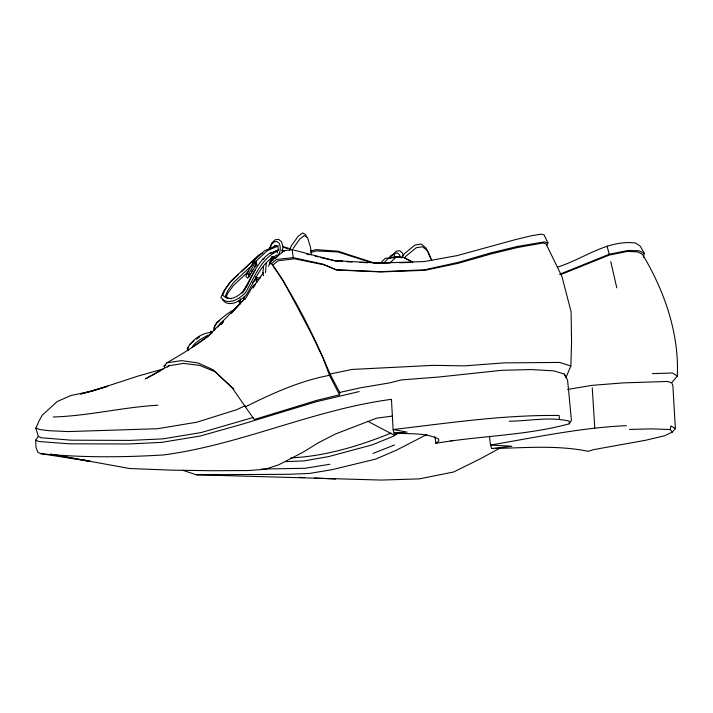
<?xml version="1.0" encoding="UTF-8"?>
<svg xmlns="http://www.w3.org/2000/svg" width="713" height="713" viewBox="0 0 713 713"><rect width="100%" height="100%" fill="white"/><g stroke="black" fill="none" stroke-linecap="round" stroke-linejoin="round"><path stroke-width="1.07" d="M434.841 436.561L435.91 443.317C480.134 435.67 525.846 435.679 569.259 423.816L569.295 421.125C549.652 416.428 529.18 421.08 509.278 421.205M164.65 367.302L163.999 366.125L167.056 362.748L181.637 360.635L198.152 363.006L213.356 369.86L232.42 388.202L254.247 419.529L316.732 400.367L339.522 394.815L339.718 392.453L359.726 387.934L389.61 382.899L401.481 379.904L438.067 377.088L501.685 370.314L531.541 369.575L554.001 370.867L564.34 374.102L565.979 377.489L570.881 365.974L571.568 342.106L571.095 311.759L561.942 276.528L546.024 243.828L542.932 242.981L517.183 247.563L490.696 254.033L458.183 263.311L424.788 270.334L381.027 271.938L336.768 270.022L324.37 264.924L294.576 258.774L278.097 260.771L272.446 265.441M282.223 251.742L282.366 249.523M282.544 251.921L282.909 246.27L281.457 241.68L278.56 239.318L274.995 239.844L271.724 243.097L269.621 248.267M258.24 279.781L256.582 278.792L256.279 282.883L252.803 286.314L245.058 299.371M263.507 267.01L262.928 272.5L263.48 275.708M672.412 432.025L670.247 429.574L670.853 425.964L675.371 428.593L672.412 432.025L664.587 435.768L645.809 440.224L593.644 449.627L588.118 451.293C556.47 444.814 523.734 447.978 491.658 448.548L490.517 445.028L489.483 436.276M252.937 263.792L253.427 261.145L264.612 250.7L276.083 245.78M253.168 263.846L253.489 262.143L255.388 262.215L256.074 264.781L249.095 276.689L247.589 278.115L245.985 276.492L246.484 274.077L253.489 262.143M643.411 257.277L644.302 253.347L640.122 245.985L635.39 242.99C607.111 239.523 583.305 259.104 557.414 267.143M266.323 262.972L265.468 272.607M268.596 266.359L271.591 256.698M269.541 264.247L272.518 256.564M243.481 299.041L244.372 296.403M389.343 258.561L390.056 256.457L393.629 253.935L395.073 257.152M390.082 258.142L390.715 256.288L393.906 254.024M260.218 277.607L260.637 276.403M269.924 248.481L271.564 244.416L274.122 241.859L276.911 241.466L279.175 243.302C281.457 248.213 280.138 254.594 275.86 257.99L273.079 258.427M277.241 252.972L278.284 248.365L277.66 246.386L276.43 245.379L274.915 245.62L273.534 247.019M226.048 297.098L227.625 293.506L233.579 285.343L248.151 271.778M253.16 417.479L201.048 432.577L162.769 438.869L130.042 440.402L71.398 440.188L41.461 437.791L38.342 436.418L35.864 428.174L39.117 420.83L42.227 415.189L57.316 401.464L71.042 395.474L92.2 391.063L107.645 386.232L80.649 394.031L92.2 391.063L138.179 376.027L163.143 368.969M273.07 253.151L273.828 251.448M289.193 250.406L291.439 245.718L298.052 236.386L302.544 232.928L305.859 234.818L306.456 236.787M546.577 245.611L547.949 242.955L544.126 234.898L541.176 234.158L531.319 235.78L515.463 239.595L457.238 255.584L424.244 261.555L379.396 263.061L334.566 260.682L292.187 249.648L284.309 250.619L271.983 260.495L269.621 264.256M247.545 284.612L255.138 270.013M249.095 276.689L248.409 274.193L255.388 262.215M249.211 275.396L250.29 273.587M251.368 271.769L252.447 269.96M243.169 291.947L244.809 289.202M245.905 287.366L247.001 285.53M218.009 327.053L220.183 323.586L223.258 320.939M191.94 347.32C195.46 341.5 202.171 338.488 207.902 335.226M242.099 293.141L246.119 286.733M243.204 291.697L244.889 289.032M246.689 285.86L248.382 283.239M246.012 287.321L247.126 285.601M569.259 423.816L571.416 420.518L568.591 390.082L567.53 380.056L564.34 374.102M253.079 288.034L255.512 284.38M256.725 282.553L263.4 272.509M81.835 459.52L90.079 461.32L40.899 453.691L37.807 452.274L36.015 447.381L35.65 440.224L38.342 436.418M293.132 248.445L299.727 239.096L304.21 235.638L307.535 237.554L310.538 247.429L311.438 254.906M394.521 258.774L395.733 257.072L403.54 257.348L412.292 261.858M401.267 257.972L404.44 253.641L414.948 245.04L421.312 244.06L426.383 248.409L430.902 258.792M404.476 258.088L405.742 256.359L416.232 247.741L422.595 246.743L427.675 251.092L431.793 260.539M675.371 428.593L672.867 385.448L671.673 382.712L677.35 376.072C679.159 332.98 664.427 290.949 642.502 254.372L637.618 251.858L627.288 251.448L609.312 255.067L560.837 274.541M231.377 312.98L239.586 304.014M167.51 367.133L168.749 365.796L183.357 363.407L199.792 365.404L214.88 371.669L233.775 388.888M231.44 313.052L240.45 303.328M241.957 301.706L244.96 298.462L207.884 336.554L193.473 346.375M393.567 254.666L394.779 253.373L397.391 252.963L399.503 254.782L400.296 257.473M390.474 262.723L395.733 257.072M254.969 266.903L256.974 264.773L256.029 261.234L267.117 250.771L278.302 245.914M254.612 266.341L256.074 264.781M383.514 263.382L388.041 258.587L398.861 256.68M393.255 254.496L396.348 251.217L399.69 250.673L402.399 253.026L403.21 255.771M380.484 263.24L385.073 258.436L396.071 256.528M252.545 282.651L256.582 278.792M252.393 264.888L233.436 282.642L227.705 290.681L225.451 295.94L228.151 298.123L231.333 298.818M238.169 274.781L230.237 282.179L223.677 291.18L220.834 297.642L224.533 300.681C232.188 303.631 239.675 298.141 245.076 293.212C254.345 278.23 260.307 258.953 277.455 251.092L275.824 250.566M241.342 271.822L257.999 256.297M212.492 332.303C198.713 344.192 182.742 353.505 167.056 362.748M219.622 320.716L216.387 323.47L213.829 327.606L214.096 330.244L214.854 329.353L214.586 326.376L217.331 321.902L227.055 314.005L232.144 310.645L234.319 310.36M189.872 344.245L193.945 340.903M435.91 443.317L438.745 440.99L438.682 439.092C425.01 432.238 408.816 434.279 393.977 433.094L393.104 429.511L391.446 399.342C313.622 409.601 241.52 444.538 163.785 454.93C122.85 457.425 81.719 457.693 40.899 453.691M271.118 263.872L276.689 259.398L293.239 257.651L323.31 264.229L335.885 269.746L380.457 271.68L424.502 269.817L458.013 262.429L490.589 252.946L517.406 246.466L544.491 241.894L547.949 242.955M196.378 339.138L199.613 336.955M397.836 433.424L393.318 436.303L371.945 444.965L328.907 456.525L304.103 460.91L285.539 461.632M396.713 433.37L393.977 435.09L367.658 421.223M163.999 366.125L165.862 365.003M168.749 365.796L145.425 378.879L160.835 370.546M499.973 448.112L480.268 458.824L453.646 471.988L419.289 478.878L381.366 480.072L196.289 474.769L182.724 470.259M271.359 252.215C256.992 261.083 251.564 277.847 243.062 291.564C238.579 295.743 232.313 300.298 225.905 297.802L222.723 295.191L225.272 289.246L231.369 280.699L258.881 254.915L262.723 253.044M277.161 254.996C260.601 262.5 254.933 281.154 245.878 295.503C240.611 300.262 233.383 305.574 225.932 302.767L222.403 299.923M271.698 258.061L274.514 256.635M426.864 434.502L396.526 450.126L375.733 459.083L331.848 469.715L309.611 473.414L288.845 474.305L196.289 474.769M262.215 259.541L264.14 258.605M245.655 406.704C272.384 393.389 299.986 380.831 329.504 375.323L339.522 394.815M245.21 405.688L236.716 409.672L196.806 422.212L157.618 428.718L68.261 431.579L48.903 430.697L40.186 429.618L35.864 428.174M270.156 253.65L278.658 249.987M644.302 253.347L639.071 250.762L628.019 250.468L609.205 254.265L559.589 274.3M391.063 433.112C359.218 445.928 325.351 456.356 290.877 457.871M373.104 453.379L394.512 444.965M210.326 331.474L211.182 331.162L211.672 332.971M213.339 330.119L214.212 329.843M310.841 252.438L316.135 250.949L337.695 251.912L371.455 262.607M310.725 251.029L316.082 249.603L338.042 251.208L375.626 263.471M359.183 391.571L316.429 401.686L241.841 424.297L200.237 436.026L161.61 442.363L128.5 443.976L69.437 443.825L38.894 441.507L35.65 440.224M273.551 266.359C296.26 299.888 314.371 336.705 330.021 374.022L352.088 369.441L433.344 365.35L464.707 365.858L504.1 362.881L559.714 362.445L570.881 365.974M395.786 257.081L397.203 256.832M388.719 262.58L391.802 262.036M567.584 389.441L592.325 385.323L623.42 382.872L667.315 381.482L671.673 382.712M329.959 464.243L305.075 468.289L261.395 469.056M626.388 425.67C580.551 427.675 535.623 437.425 490.517 445.028L511.863 446.258L491.658 448.548M392.506 416.044L376.419 418.219L335.431 434.012L318.328 442.791L302.963 452.265L278.854 464.742L265.218 469.252L248.623 470.527L212.715 470.732L171.851 470.161L129.713 468.53L50.623 454.172L90.079 461.32M157.965 405.216C122.805 407.168 88.474 415.964 53.234 416.98M393.977 433.094L407.132 432.14L393.104 429.511C448.245 423.139 503.44 414.734 559.099 415.492L559.464 419.182M211.663 332.525C201.672 332.499 192.198 340.03 187.323 348.407L187.528 350.172M389.744 263.017L373.3 262.99M399.521 262.74L410.385 262.429M629.472 429.458L651.762 428.861L670.247 429.574M652.404 373.621L672.421 373.015L677.35 376.072M253.427 261.145L256.029 261.234M298.907 477.353L304.46 477.612M314.46 478.066L335.556 479.02M337.757 261.332L320.458 257.473M346.643 261.742L352.195 262.001M359.967 262.366L367.748 262.732M331.572 260.477L342.614 261.038M450.438 440.589L452.621 440.696M246.484 274.077L248.409 274.193M269.469 263.382L271.537 263.569L282.437 279.353L297.009 306.421L312.044 334.994L322.918 357.685L329.504 375.323M274.915 245.62L276.27 245.878M306.447 253.988L309.683 254.791M315.066 256.127L318.301 256.938M284.059 247.491L287.072 248.409M281.626 250.201L284.656 251.119M282.508 246.448L289.941 248.712M255.557 276.724L259.915 278.587M405.127 258.24L412.88 262.081M271.484 259.3L272.936 260.486M330.021 374.022L339.718 392.453M607.057 246.083L609.205 254.265M610.8 261.618L616.763 287.785M292.187 249.648L293.239 257.651M187.991 347.445L188.285 350.404M240.174 298.604L240.629 303.925M239.167 300.351L239.515 304.38M592.245 387.836L594.785 427.996M223.16 321.955L220.914 324.397L223.178 321.973"/></g></svg>
